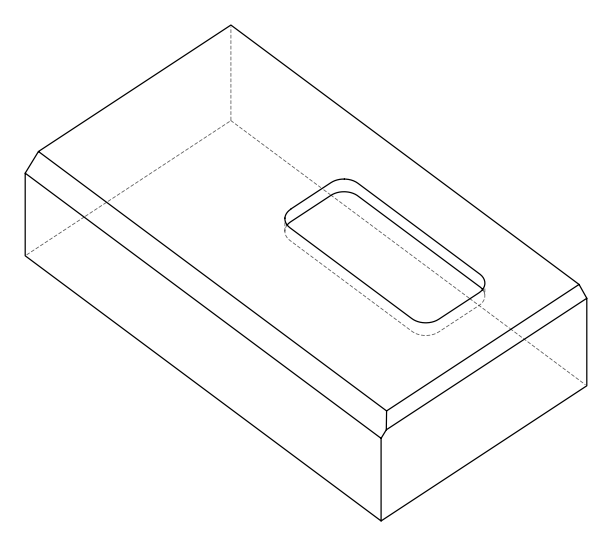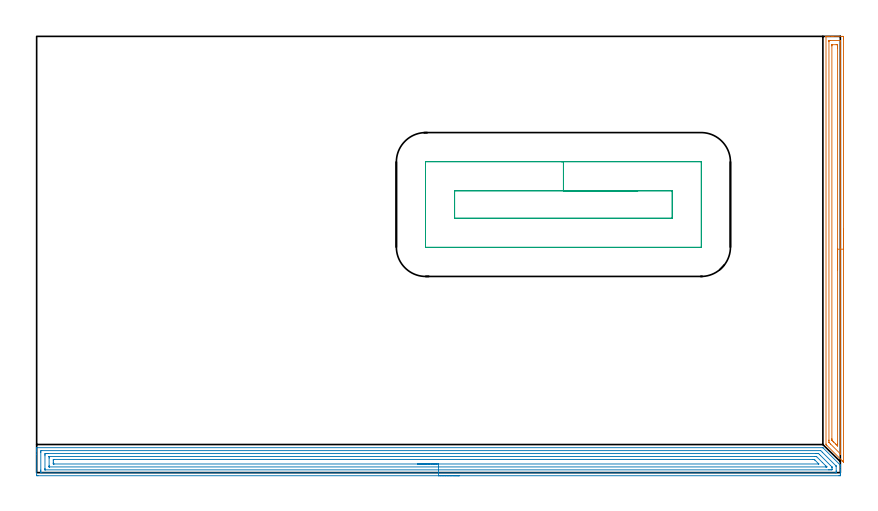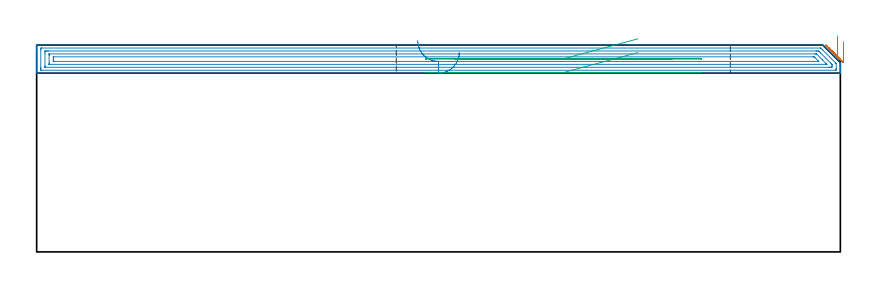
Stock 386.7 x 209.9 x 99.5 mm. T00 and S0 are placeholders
(PLAN: 3 operations, 1 tool changes, 23.4 min)
(1 AREA_MILL | FG_CHAMFER_SURFACE | UGT0205_001 | 5.06 min | 7372 mm3)
(2 AREA_MILL_1 | FG_CHAMFER_SURFACE_1 | UGT0205_001 | 15.65 min | 34891 mm3)
(3 MILL_RECTANGULAR_POCKET | POCKET_RECTANGULAR_STRAIGHT | UGT0201_006 | Follow Part, ap 7, ae 75% | 2.7 min | 144565 mm3)
(TOOL UGT0205_001 | Chamfer Mill 20 x 3 x 45 deg. | D20 FL50 Z2)
(TOOL UGT0201_006 | End Mill 28 mm | D28 FL25 Z2)
(OP 1 AREA_MILL)
G17 G21 G94 G90
T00 M6
G54
G17 G0 G90 X388.2 Y117.5 S1061 M3
G43 Z109.5 H0
Z101.1
G94 G1 Y117.462 Z100.228 F250.
Y117.348 Z99.364
Y117.159 Z98.512
Y116.897 Z97.68
Y116.563 Z96.874
Y116.16 Z96.1
Y115.692 Z95.364
Y115.16 Z94.672
Y114.571 Z94.029
Y113.928 Z93.44
Y113.236 Z92.908
Y112.5 Z92.44
Y111.726 Z92.037
Y110.92 Z91.703
Y110.088 Z91.441
Y109.237 Z91.252
Y108.372 Z91.138
Y107.5 Z91.1
Y5.177
X388.196 Y5.116 Z91.102
X388.195 Y5.115 Z91.104
X388.183 Y5.116 Z91.115
X388.142 Y5.157 Z91.156
X388.022 Y5.276 Z91.274
X387.885 Y5.414 Z91.413
X387.615 Y5.685 Z91.685
X380.202 Y13.097 Z99.097
X379.959 Y13.34 Z99.337
X379.805 Y13.496 Z99.49
X379.8 Y13.748 Z99.5
Y209.735
X379.803 Y209.89 Z99.488
X379.863 Y209.893 Z99.429
X380.262 Y209.9 Z99.038
X380.658 Z98.642
X381.319 Z97.977
X382.543 Z96.754
X383.106 Z96.188
X387.575 Y209.899 Z91.722
X388.184 Y209.896 Z91.113
X388.192 Y209.893 Z91.106
X388.197 Y209.288 Z91.103
X388.2 Y208.665 Z91.1
Y107.5
X386.786 Z92.514
X386.785 Y9.18 Z92.515
X386.782 Y9.075 Z92.518
X386.779 Y9.007 Z92.521
X386.775 Y8.986 Z92.525
X386.756 Y9.003 Z92.544
X386.681 Y9.072 Z92.619
X386.467 Y9.283 Z92.833
X382.003 Y13.748 Z97.297
X381.319 Y14.44 Z97.981
X381.221 Y14.541 Z98.079
X381.218 Y14.64 Z98.082
X381.216 Y14.743 Z98.084
X381.214 Y15.533 Z98.086
Y15.638
X381.215 Y207.503 Z98.085
X381.216 Y207.606 Z98.084
X381.219 Y207.711 Z98.081
X381.226 Y207.89 Z98.074
X381.319 Y207.892 Z97.981
X381.816 Y207.899 Z97.484
X386.681 Z92.619
X386.738 Y207.898 Z92.562
X386.772 Y207.894 Z92.528
X386.777 Y207.892 Z92.523
X386.78 Y207.873 Z92.52
X386.783 Y207.815 Z92.517
X386.785 Y207.607 Z92.515
X386.786 Y207.503 Z92.514
Y107.5
X385.372 Z93.928
X385.371 Y13.748 Z93.929
X385.37 Y13.272 Z93.93
X385.366 Y12.855 Z93.934
X385.365 Y12.847 Z93.935
X385.349 Y12.855 Z93.951
X384.894 Y13.306 Z94.406
X384.452 Y13.748 Z94.848
X383.559 Y14.64 Z95.741
X383.106 Y15.094 Z96.194
X382.671 Y15.533 Z96.629
X382.642 Y15.569 Z96.658
X382.635 Y15.595 Z96.665
X382.632 Y15.653 Z96.668
X382.63 Y15.772 Z96.67
X382.629 Y16.01 Z96.671
X382.628 Y16.426 Z96.672
X382.629 Y205.301 Z96.671
X382.631 Y205.717 Z96.669
X382.633 Y205.836 Z96.667
X382.635 Y205.886 Z96.665
X382.74 Y205.892 Z96.56
X382.924 Y205.898 Z96.376
X384.712 Y205.899 Z94.588
X384.894 Y205.895 Z94.406
X385.077 Y205.89 Z94.223
X385.365 Y205.867 Z93.935
X385.367 Y205.717 Z93.933
X385.37 Y205.241 Z93.93
X385.371 Y204.824 Z93.929
Y204.347
X385.372 Y107.5 Z93.928
Y106.628 Z93.967
Y105.764 Z94.08
Y104.912 Z94.269
Y104.08 Z94.532
Y103.274 Z94.865
Y102.5 Z95.268
Y101.764 Z95.737
Y101.072 Z96.268
Y100.429 Z96.857
Y99.84 Z97.501
Y99.309 Z98.193
Y98.84 Z98.928
Y98.437 Z99.702
Y98.103 Z100.508
Y97.841 Z101.34
Y97.652 Z102.192
Y97.538 Z103.057
Y97.5 Z103.928
G0 Z109.5
M5
M2
(OP 2 AREA_MILL_1)
G17 G21 G94 G90
T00 M6
G54
G17 G0 G90 X203.35 Y-1.5 S1061 M3
G43 Z109.5 H0
Z96.
G94 G1 X203.312 Z95.128 F250.
X203.198 Z94.264
X203.009 Z93.412
X202.747 Z92.58
X202.413 Z91.774
X202.01 Z91.
X201.542 Z90.264
X201.01 Z89.572
X200.421 Z88.929
X199.778 Z88.34
X199.086 Z87.808
X198.35 Z87.34
X197.576 Z86.937
X196.77 Z86.603
X195.938 Z86.341
X195.087 Z86.152
X194.222 Z86.038
X193.35 Z86.
X0.631
X0.274 Y-1.496 Z86.002
X0.01 Y-1.492 Z86.006
X0. Y-1.224 Z86.273
Y8.8 Z96.295
Y10.21 Z97.706
Y10.575 Z98.071
Y11.306 Z98.806
Y11.558 Z99.058
X0.008 Y11.963 Z99.455
X0.01 Y11.997 Z99.488
X0.184 Y12. Z99.5
X378.02
X378.295 Y11.999 Z99.484
X378.375 Y11.926 Z99.425
X386.531 Y3.771 Z91.268
X386.665 Y3.632 Z91.129
X386.697 Y3.593 Z91.088
X386.7 Y3.371 Z90.87
Y2.587 Z90.082
Y1.335 Z88.831
Y0.812 Z88.306
Y0.186 Z87.681
Y-0.075 Z87.42
Y-0.702 Z86.794
X386.697 Y-0.963 Z86.533
X386.692 Y-1.491 Z86.005
X386.604 Y-1.494 Z86.003
X386.069 Y-1.5 Z86.
X193.35
Y-0.086 Z87.414
X2.42
X2.01 Y-0.075 Z87.425
X2.002 Y0.339 Z87.839
X2. Y0.812 Z88.312
Y1.229 Z88.729
Y9.688 Z97.188
X2.002 Y10.103 Z97.603
X2.01 Y10.575 Z98.075
X2.41 Y10.586 Z98.086
X2.42
X377.126 Y10.585 Z98.085
X377.263 Y10.575 Z98.075
X378.02 Y9.83 Z97.33
X378.163 Y9.688 Z97.188
X384.375 Y3.475 Z90.975
X384.468 Y3.38 Z90.88
X384.644 Y3.194 Z90.694
X384.69 Y3.134 Z90.634
X384.695 Y3.11 Z90.61
X384.699 Y3.059 Z90.559
X384.7 Y0.812 Z88.312
X384.698 Y0.397 Z87.897
X384.69 Y-0.075 Z87.425
X384.291 Y-0.086 Z87.414
X384.28
X193.35
Y1.328 Z88.828
X4.084 Y1.329 Z88.829
X4.039 Y1.331 Z88.831
X4.015 Y1.334 Z88.834
X4.01 Y1.336 Z88.836
X4.007 Y1.356 Z88.856
X4.002 Y1.493 Z88.993
X4. Y1.7 Z89.2
Y1.906 Z89.406
Y8.119 Z95.619
X4.005 Y8.8 Z96.3
X4.009 Y8.998 Z96.498
X4.03 Y9.165 Z96.665
X4.208 Y9.167 Z96.667
X4.73 Y9.17 Z96.67
X5.103 Y9.171 Z96.671
X5.623 Y9.172 Z96.672
X374.964 Y9.171 Z96.671
X375.337 Y9.17 Z96.67
X375.862 Y9.167 Z96.667
X376.232 Y9.162 Z96.662
X376.597 Y8.8 Z96.3
X377.126 Y8.275 Z95.775
X381.926 Y3.475 Z90.975
X382.492 Y2.907 Z90.407
X382.647 Y2.745 Z90.245
X382.684 Y2.705 Z90.205
X382.69 Y2.656 Z90.156
X382.695 Y2.587 Z90.087
X382.699 Y2.382 Z89.882
X382.695 Y1.7 Z89.2
X382.691 Y1.502 Z89.002
X382.67 Y1.335 Z88.835
X382.492 Y1.333 Z88.833
X382.119 Y1.33 Z88.83
X381.597 Y1.329 Z88.829
X381.077 Y1.328 Z88.828
X193.35
Y2.743 Z90.243
X6.108
X6.037 Y2.744 Z90.244
X6.015 Y2.746 Z90.246
X6.01 Y2.749 Z90.249
X6.006 Y2.757 Z90.257
X6.003 Y2.812 Z90.312
X6.001 Y3.032 Z90.532
X6. Y3.472 Z90.972
Y7.022 Z94.522
X6.001 Y7.467 Z94.967
X6.003 Y7.688 Z95.188
X6.007 Y7.743 Z95.243
X6.01 Y7.751 Z95.251
X6.018 Y7.753 Z95.253
X6.048 Y7.756 Z95.256
X6.154 Y7.757 Z95.257
X374.6
X374.968 Y7.753 Z95.253
X375.152 Y7.75 Z95.25
X375.195 Y7.745 Z95.245
X375.248 Y7.696 Z95.196
X375.337 Y7.612 Z95.112
X378.02 Y4.931 Z92.431
X379.809 Y3.143 Z90.643
X380.14 Y2.81 Z90.31
X380.173 Y2.775 Z90.275
X380.193 Y2.75 Z90.25
Y2.748 Z90.248
X380.185 Y2.746 Z90.246
X380.06 Y2.744 Z90.244
X379.809 Y2.743 Z90.243
X379.652
X193.35
Y4.157 Z91.657
X8.473
X8.059 Y4.162 Z91.662
X8.011 Y4.164 Z91.664
X8.007 Y4.175 Z91.675
X8.002 Y4.207 Z91.707
X8. Y4.266 Z91.766
Y4.362 Z91.862
Y5.037 Z92.537
X8.001 Y5.924 Z93.424
X8.004 Y6.138 Z93.638
X8.01 Y6.305 Z93.805
X8.024 Y6.336 Z93.836
X8.128 Y6.34 Z93.84
X8.266 Y6.342 Z93.842
X373.549
X373.756 Y6.34 Z93.84
X374.157 Y6.333 Z93.833
X374.362 Y6.138 Z93.638
X374.443 Y6.059 Z93.559
X376.232 Y4.269 Z91.769
X376.307 Y4.183 Z91.683
X376.321 Y4.161 Z91.661
X376.316 Y4.159 Z91.659
X376.3 Y4.158 Z91.658
X193.35 Y4.157 Z91.657
X192.478 Z91.695
X191.614 Z91.809
X190.762 Z91.998
X189.93 Z92.26
X189.124 Z92.594
X188.35 Z92.997
X187.614 Z93.465
X186.922 Z93.996
X186.279 Z94.586
X185.69 Z95.229
X185.159 Z95.921
X184.69 Z96.657
X184.287 Z97.431
X183.953 Z98.237
X183.691 Z99.069
X183.502 Z99.92
X183.388 Z100.785
X183.35 Z101.657
G0 Z109.5
M5
M2
(OP 3 MILL_RECTANGULAR_POCKET)
G17 G21 G94 G90
T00 M6
G54
G17 G0 G90 X289.278 Y135.6 S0 M3
G43 Z109.5 H0
Z102.5
G94 G1 X253.45 Z92.9 F250.
X201.1 F500.
Y122.4
X305.8
Y135.6
X253.45
Y149.6
X187.2
X187.145 Y149.595
X187.105 Y149.555
X187.1 Y149.5
Y108.5
X187.105 Y108.445
X187.145 Y108.405
X187.2 Y108.4
X319.7
X319.755 Y108.405
X319.795 Y108.445
X319.8 Y108.5
Y149.5
X319.795 Y149.555
X319.755 Y149.595
X319.7 Y149.6
X253.45
X252.45
G0 X289.278 Y135.6 Z95.9
G1 X253.45 Z86.3 F250.
X201.1 F500.
Y122.4
X305.8
Y135.6
X253.45
Y149.6
X187.2
X187.145 Y149.595
X187.105 Y149.555
X187.1 Y149.5
Y108.5
X187.105 Y108.445
X187.145 Y108.405
X187.2 Y108.4
X319.7
X319.755 Y108.405
X319.795 Y108.445
X319.8 Y108.5
Y149.5
X319.795 Y149.555
X319.755 Y149.595
X319.7 Y149.6
X253.45
X252.45
G0 Z109.5
M5
M2
